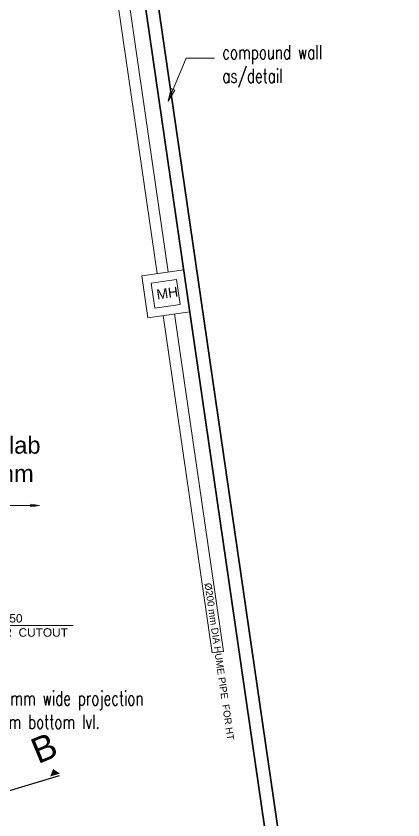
# Model space of a CAD drawing. Header units: inches. Extents: x 148614 to 294443, y 4730 to 138360.
# Drawn here: x 239875 to 246713, y 108530 to 122737 of the extents above; entities that cross this region are included whole.
import ezdxf

# ---------------------------------------------------------------- set-up
doc = ezdxf.new("R2010")
doc.units = ezdxf.units.IN
doc.header["$MEASUREMENT"] = 0
for name, color, linetype, lineweight in [('description text', 34, 'Continuous', 15), ('Lvl.', 34, 'Continuous', 13), ('MEP INPUTS', 7, 'Continuous', 15), ('wall cut', 7, 'Continuous', 30)]:
    doc.layers.add(name, color=color, linetype=linetype, lineweight=lineweight)
doc.layers.add('TEXT-S', color=7, linetype='Continuous')
doc.styles.add('ARIAL', font='arial.ttf')
doc.styles.add('dim center', font='arial.ttf', dxfattribs={"height": 250})
doc.styles.add('dim detail', font='simplex.shx', dxfattribs={"width": 0.65})
doc.styles.add('dim inside', font='simplex.shx', dxfattribs={"width": 0.7, "height": 100})
doc.styles.add('Romans', font='simplex.shx')
doc.dimstyles.new('dim inside', dxfattribs={"dimtxt": 225, "dimasz": 180, "dimexe": 0, "dimexo": 0, "dimgap": 10, "dimtad": 0, "dimdec": 0, "dimzin": 0, "dimdsep": 46, "dimtxsty": 'dim detail', "dimblk": 'SMALL', "dimcen": 0.09, "dimse1": 1, "dimse2": 1, "dimclrd": 256, "dimclrt": 256, "dimadec": 0, "dimazin": 0, "dimtfac": 1, "dimtdec": 0, "dimtofl": 0, "dimtmove": 1, "dimatfit": 3, "dimldrblk": 'SMALL', "dimfxl": 1, "dimtolj": 1, "dimtzin": 0, "dimlwd": -1, "dimarcsym": 2})

# ---------------------------------------------------------------- blocks, each defined once
blk = doc.blocks.new('A$C2F4D0B9E')
at = {"layer": 'MEP INPUTS', "color": 3, "lineweight": 9, "ltscale": 1000}
for points in [[(0, 750), (750, 750), (750, 0), (0, 0)], [(150, 600), (600, 600), (600, 150), (150, 150)]]:
    blk.add_lwpolyline(points, close=True, dxfattribs=at)
at = {"layer": 'MEP INPUTS', "color": 3, "lineweight": 9, "ltscale": 1000, "insert": (213, 471), "char_height": 175, "width": 5828.31, "attachment_point": 1, "style": 'dim center'}
blk.add_mtext('MH', dxfattribs=at)

msp = doc.modelspace()

# ---------------------------------------------------------------- hatches: boundary and pattern name
h = msp.add_hatch(color=256)
h.dxf.hatch_style = 1
h.paths.add_polyline_path([(240477.9, 109297.5), (240530.8, 109430.8), (240650.6, 109349.3)])

# ---------------------------------------------------------------- linework, layer by layer
msp.add_lwpolyline([(240635.1, 109308.1), (238557.7, 108685.4)])
at = {"layer": 'MEP INPUTS', "color": 200, "lineweight": 5, "ltscale": 1000}
for points in [[(242367.7, 118185.9), (240801.8, 128963.6), (240999.7, 128992.4), (242565.6, 118214.6)], [(243539.8, 111509.4), (243341.9, 111480.7), (242475.5, 117443.7)], [(242673.4, 117472.4), (243539.8, 111509.4)]]:
    msp.add_lwpolyline(points, dxfattribs=at)
at = {"layer": 'wall cut'}
for points in [[(246712.7, 93183.5), (240627.9, 135063.5)], [(246436.7, 93483.5), (240428.9, 134833.5)]]:
    msp.add_lwpolyline(points, dxfattribs=at)

# ---------------------------------------------------------------- block references
at = {"layer": 'MEP INPUTS', "color": 3, "lineweight": 5, "ltscale": 1000, "rotation": 8.266803399508609}
msp.add_blockref('A$C2F4D0B9E', (242203.4, 117404.1), dxfattribs=at)

# ---------------------------------------------------------------- texts
at = {"layer": 'description text', "char_height": 250, "attachment_point": 1, "style": 'dim inside'}
for s, insert, width in [('compound wall\\Pas/detail', (243520.7, 122223.2), 2494.524), ('\\pxql;600mm wide projection \\Pbeam bottom lvl.', (239322.4, 110804.9), 6123.997)]:
    msp.add_mtext(s, dxfattribs=dict(at, insert=insert, width=width))
at = {"layer": 'Lvl.', "insert": (237582.3, 115302.8), "char_height": 300, "width": 2814.375, "attachment_point": 1, "style": 'ARIAL'}
msp.add_mtext('basement slab top lvl.%%P00mm', dxfattribs=at)
at = {"layer": 'MEP INPUTS', "color": 0, "lineweight": 5, "ltscale": 1000, "insert": (243327.7, 112726.8), "char_height": 122.5, "attachment_point": 1, "rotation": 278.26701, "style": 'dim center'}
msp.add_mtext_dynamic_manual_height_columns('%%C200 mm DIA HUME PIPE  FOR HT ', width=9033.143, gutter_width=1250, heights=[0], dxfattribs=at)
at = {"layer": 'MEP INPUTS', "color": 0, "lineweight": 5, "ltscale": 1000, "insert": (238684.6, 112167.9), "char_height": 150, "width": 4931.336, "attachment_point": 1, "style": 'dim center'}
msp.add_mtext('      550 X 550 \\PFRESH AIR  CUTOUT', dxfattribs=at)
at = {"layer": 'TEXT-S', "ltscale": 1.5, "insert": (240477.4, 110090), "char_height": 450, "width": 49.26, "attachment_point": 3, "rotation": 22.47018, "style": 'Romans'}
msp.add_mtext('{\\fArial|b0|i0|c0|p34;B}', dxfattribs=at)

# ---------------------------------------------------------------- leaders
at = {"layer": 'description text'}
for points, override in [([(242561.7, 121233.5), (242884.5, 121991.9), (243382.4, 121991.9)], {"dimasz": 225, "dimldrblk": 'ClosedBlank', "dimfxl": 50}), ([(240288.4, 114087.6), (239567.8, 114084.4)], {"dimasz": 150, "dimldrblk": 'ClosedBlank', "dimfxl": 50})]:
    msp.add_leader(points, dimstyle='dim inside', override=override, dxfattribs=at)
at = {"layer": 'MEP INPUTS', "color": 3, "lineweight": 0, "ltscale": 1000}
msp.add_leader([(237581.9, 111963.4), (240884.7, 111963.4)], dimstyle='dim inside', override={"dimgap": 10, "dimtad": 0, "dimarcsym": 1}, dxfattribs=at)
at = {"layer": 'MEP INPUTS'}
msp.add_leader([(237581.9, 111963.4), (240884.7, 111963.4)], dimstyle='dim inside', override={"dimclrd": 3, "dimfxl": 100, "dimfxlon": 1}, dxfattribs=at)

doc.saveas('drawing.dxf')
